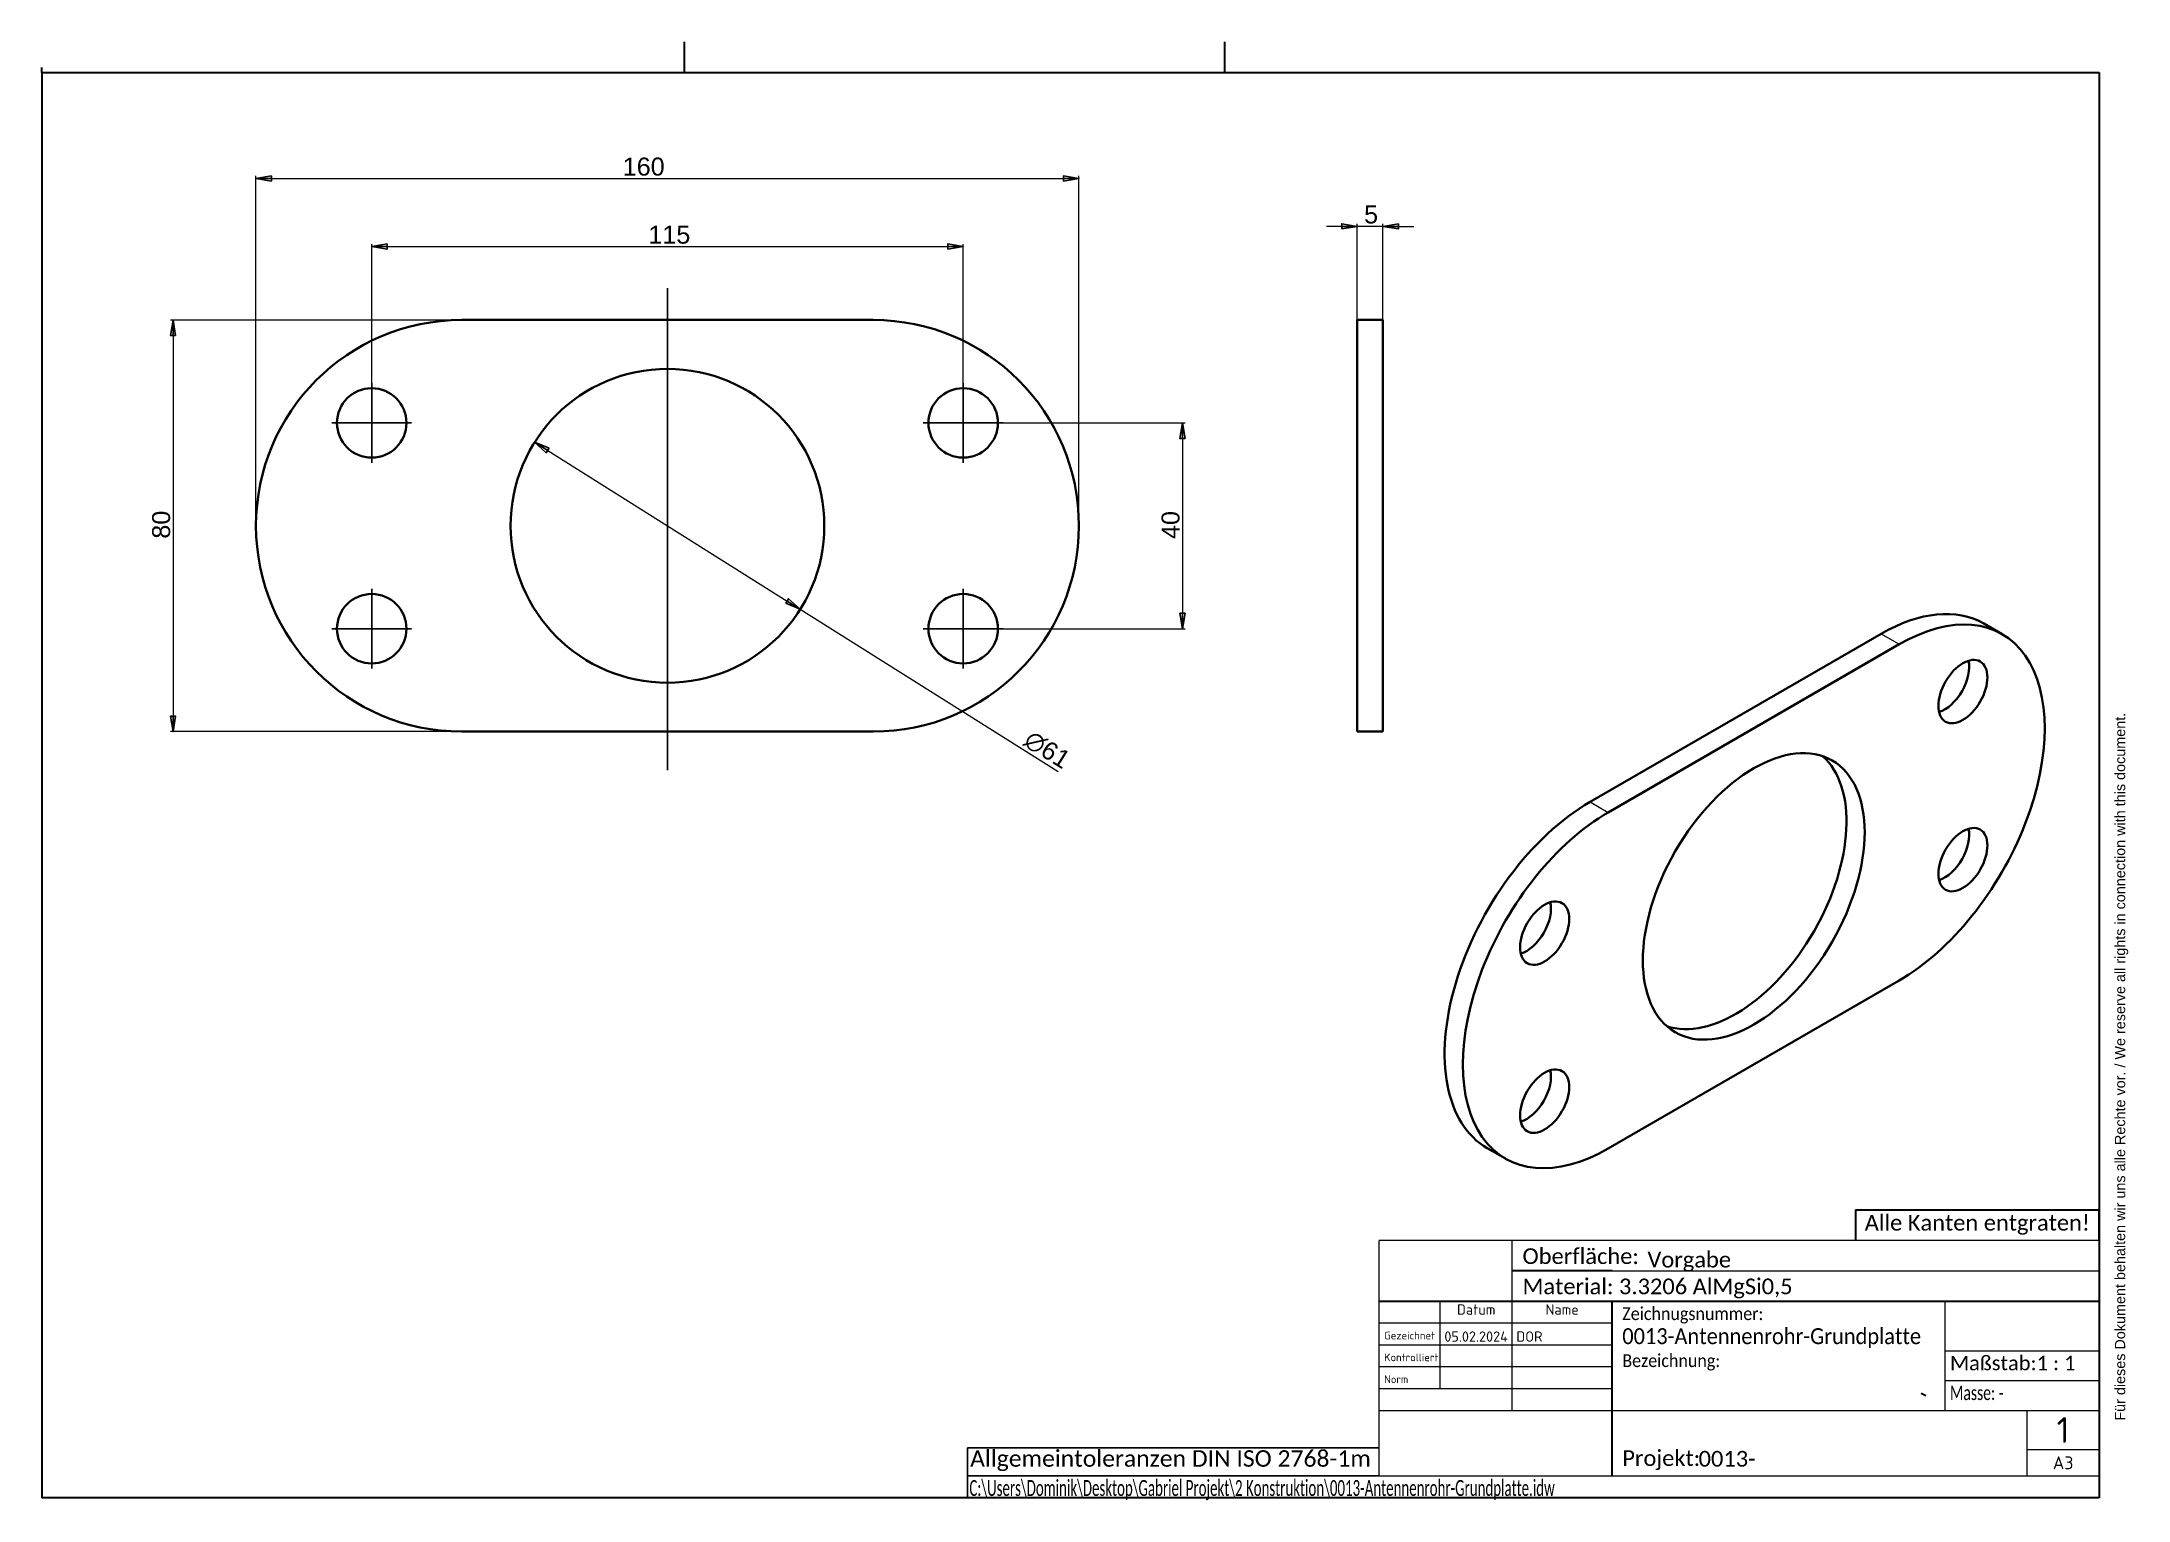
# Model space of a CAD drawing. Header units: millimetres. Extents: x 10 to 416, y 10 to 293.
import ezdxf
from ezdxf.enums import TextEntityAlignment as Align

# ---------------------------------------------------------------- set-up
doc = ezdxf.new("R2010")
doc.units = ezdxf.units.MM
for name, color, linetype, lineweight in [('AM_0', 7, 'Continuous', 35), ('AM_6', 7, 'Continuous', 35), ('Schriftkopf', 7, 'Continuous', 9)]:
    doc.layers.add(name, color=color, linetype=linetype, lineweight=lineweight)
for name, color, linetype, lineweight, true_color in [('AM_5', 3, 'Continuous', 25, 0x00ff00), ('AM_7', 4, 'Continuous', 25, 0x00ffff), ('AM_TANG', 171, 'Continuous', 18, 0x8080ff), ('Skizziergeometrie(Böma)', 179, 'Continuous', 30, 0x262659), ('Symbole(Böma)', 179, 'Continuous', 15, 0x262659)]:
    doc.layers.add(name, color=color, linetype=linetype, lineweight=lineweight, true_color=true_color)
doc.styles.add('Böma', font='calibri.ttf')
doc.styles.add('Textstil10', font='isocpeur.ttf')
doc.styles.add('Textstil11', font='isocpeur.ttf')
doc.styles.add('Textstil8', font='isocpeur.ttf')
doc.styles.add('Textstil9', font='isocpeur.ttf')
doc.styles.add('Textstil97', font='calibri.ttf', dxfattribs={"width": 0.6})
doc.styles.add('WEC-3_5', font='arial.ttf')
doc.dimstyles.new('WEC_BEM', dxfattribs={"dimtxt": 3.5, "dimasz": 3, "dimexe": 0.5, "dimexo": 0, "dimgap": 0.5, "dimtad": 1, "dimrnd": 1e-08, "dimtxsty": 'WEC-3_5', "dimblk": 'Filled-1', "dimcen": 0.09, "dimdle": 12, "dimclrd": 256, "dimclre": 256, "dimclrt": 7, "dimadec": 1, "dimazin": 2, "dimtfac": 0.571429, "dimtdec": 3, "dimtmove": 0, "dimatfit": 3, "dimldrblk": 'Filled-1', "dimfxl": 1, "dimtolj": 1, "dimlwd": 15, "dimlwe": 15, "dimarcsym": 0})

# ---------------------------------------------------------------- blocks, each defined once
blk = doc.blocks.new('Ränder A3')
at = {"layer": 'Skizziergeometrie(Böma)'}
for p, q in [((10, 287), (410, 287)), ((10, 287), (10, 10)), ((410, 287), (410, 10)), ((375.42, 30.34), (376.34, 29.9)), ((410, 10), (10, 10))]:
    blk.add_line(p, q, dxfattribs=at)
at = {"layer": 'Symbole(Böma)', "color": 179, "true_color": 0x262659, "insert": (413.07, 25), "char_height": 2, "width": 146.4494, "attachment_point": 1, "rotation": 90, "style": 'Böma'}
blk.add_mtext('\\fArial|b0|i0;{\\H2.0000;Für dieses Dokument behalten wir uns alle Rechte vor. / We reserve all rights in connection with this document.}', dxfattribs=at)
blk = doc.blocks.new('Schriftfelder Böma Projekt')
at = {"layer": 'AM_0', "lineweight": 18}
for p, q in [((328.4, 127.9), (328.4, 106.65)), ((328.4, 118.25), (358.4, 118.25)), ((328.4, 112.45), (358.4, 112.45))]:
    blk.add_line(p, q, dxfattribs=at)
at = {"layer": 'AM_0', "lineweight": 25}
for p, q in [((138.4, 99.4), (218.4, 99.4)), ((138.4, 99.4), (138.4, 89.65)), ((218.4, 93.9), (138.4, 93.9)), ((138.4, 89.65), (218.4, 89.65))]:
    blk.add_line(p, q, dxfattribs=at)
at = {"layer": 'Schriftkopf', "lineweight": 9}
blk.add_line((358.4, 139.65), (218.4, 139.65), dxfattribs=at)
at = {"layer": 'Schriftkopf'}
for p, q in [((218.4, 93.9), (218.4, 139.65)), ((244.3, 127.9), (244.3, 139.65)), ((358.4, 89.65), (358.4, 139.65)), ((263.7, 133.77), (358.4, 133.77)), ((230.3, 110.9), (230.3, 127.9)), ((244.3, 106.65), (244.3, 127.9)), ((218.4, 123.65), (263.7, 123.65)), ((218.4, 119.4), (263.7, 119.4)), ((218.4, 115.15), (263.7, 115.15)), ((218.4, 110.9), (263.7, 110.9)), ((218.4, 106.65), (358.4, 106.65)), ((344.4, 93.9), (344.4, 106.65)), ((344.4, 99.02), (358.4, 99.02)), ((218.4, 93.9), (263.7, 93.9)), ((263.7, 93.9), (358.4, 93.9)), ((218.4, 89.65), (358.4, 89.65))]:
    blk.add_line(p, q, dxfattribs=at)
at = {"layer": 'Skizziergeometrie(Böma)'}
for p, q in [((311.05, 145.65), (311.05, 139.65)), ((311.05, 145.65), (358.4, 145.65)), ((358.4, 139.65), (358.4, 145.67)), ((263.7, 133.77), (244.3, 133.77)), ((218.4, 127.9), (358.4, 127.9)), ((263.7, 93.9), (263.7, 127.9))]:
    blk.add_line(p, q, dxfattribs=at)
at = {"layer": 'AM_6', "color": 7, "insert": (138.9, 98.9), "char_height": 3.2, "attachment_point": 1, "style": 'WEC-3_5'}
blk.add_mtext('\\fCalibri|b0|i0;{\\H3.2000;Allgemeintoleranzen DIN ISO 2768-1m}', dxfattribs=at)
at = {"layer": 'Schriftkopf', "style": 'Textstil11'}
for s, p in [('Datum', (237.3, 124.65)), ('Name', (254, 124.65))]:
    blk.add_text(s, height=2, dxfattribs=at).set_placement(p, align=Align.BOTTOM_CENTER)
at = {"layer": 'Schriftkopf', "style": 'Textstil10'}
for s, p in [('Gezeichnet', (219.4, 120)), ('Kontrolliert', (219.4, 115.75)), ('Norm', (219.4, 111.5))]:
    blk.add_text(s, height=1.5, dxfattribs=at).set_placement(p, align=Align.BOTTOM_LEFT)
at = {"layer": 'Schriftkopf'}
for tag, p, height, style in [('ERSTELLUNGSDATUM_001', (231.1, 120), 2, 'Textstil11'), ('AUTOR_001', (245.1, 120), 2, 'Textstil11'), ('Blattnummer_001', (350.15, 100.34), 5, 'Textstil8'), ('Blattgröße_001', (349.4, 95.21), 2.5, 'Textstil9')]:
    blk.add_attdef(tag, p, '', height=height, dxfattribs=dict(at, style=style))
at = {"layer": 'Schriftkopf', "style": 'Textstil11'}
for tag, p in [('KONTROLLDATUM', (231.3, 115.75)), ('KONTROLLIERT_VON', (245.3, 115.75)), ('GENEHM.DAT._KONSTR.', (231.3, 111.5)), ('KONSTR._GEN._VON', (245.3, 111.5))]:
    blk.add_attdef(tag, text='', height=2, dxfattribs=at).set_placement(p, align=Align.BOTTOM_LEFT)
at = {"layer": 'Symbole(Böma)', "color": 179, "true_color": 0x262659, "attachment_point": 1, "style": 'Böma'}
for s, insert, char_height in [('Alle Kanten entgraten!', (312.83, 144.65), 3.05), ('\\fCalibri|b0|i0;Oberfläche: ', (246.3, 138.15), 3.05), ('Material: 3.3206 AlMgSi0,5', (246.3, 132.27), 3.05), ('\\fCalibri|b0|i0;{\\H2.8000;Maßstab:1 : 1}', (329.4, 117.25), 2.8), ('Projekt:', (265.7, 98.9), 3.05)]:
    blk.add_mtext(s, dxfattribs=dict(at, insert=insert, char_height=char_height))
at = {"layer": 'Symbole(Böma)', "color": 179, "true_color": 0x262659, "insert": (265.7, 126.7), "char_height": 3.05, "attachment_point": 1, "line_spacing_factor": 0.978242, "style": 'Böma'}
blk.add_mtext('{\\H0.81967x;\\W0.9;Zeichnugsnummer:\\P\\H1.24x;0013-Antennenrohr-Grundplatte\\H1.12903x;\\P\\H0.71429x;Bezeichnung:\\H1.24x;\\P}', dxfattribs=at)
at = {"layer": 'Symbole(Böma)', "color": 179, "true_color": 0x262659, "insert": (329.4, 111.46), "char_height": 2.8, "width": 41.4313, "attachment_point": 1, "style": 'Böma'}
blk.add_mtext('\\fCalibri|b0|i0;\\W0.70;{\\H2.8000;Masse: -}', dxfattribs=at)
at = {"layer": 'Symbole(Böma)', "color": 179, "true_color": 0x262659, "style": 'Böma'}
for tag, p in [('DARSTELLUNG_001', (270.6, 134.43)), ('PROJEKT_001', (280.53, 95.72))]:
    blk.add_attdef(tag, p, '', height=3.05, dxfattribs=at)
blk.add_attdef('Kunde', text='', height=3.05, dxfattribs=at).set_placement((308.7, 98.8), align=Align.TOP_LEFT)
at = {"layer": 'Symbole(Böma)', "color": 179, "true_color": 0x262659, "style": 'Textstil97', "width": 0.6}
blk.add_attdef('DATEINAME_UND_PFAD_001', (138.76, 90.01), '', height=3.1, dxfattribs=at)
blk = doc.blocks.new('Faltmarken_A3')
at = {"layer": 'Skizziergeometrie(Böma)'}
for p, q in [((125, 0), (125, 6)), ((230, 0), (230, 6)), ((0, 0), (0, 1))]:
    blk.add_line(p, q, dxfattribs=at)
blk = doc.blocks.new('Filled-1')
at = {"color": 0}
for p, q in [((0, 0), (-1, 0.17)), ((-1, 0.17), (-1, -0.17)), ((-1, 0), (0, 0)), ((-1, -0.17), (0, 0))]:
    blk.add_line(p, q, dxfattribs=at)
at = {"color": 0, "flags": 128}
blk.add_lwpolyline([(-1, -0.17), (0, 0), (-1, 0.17), (-1, -0.17)], dxfattribs=at)
at = {"color": 0}
blk.add_solid([(-1, -0.17), (0, 0), (-1, 0.17), (-1, -0.17)], dxfattribs=at)
blk = doc.blocks.new('*D19')
at = {"layer": 'AM_5', "linetype": 'Continuous', "lineweight": 15, "transparency": 16777216}
for p, q in [((262.76, 257.12), (259.76, 257.12)), ((265.76, 238.92), (265.76, 257.62)), ((270.76, 257.12), (265.76, 257.12)), ((270.76, 238.92), (270.76, 257.62)), ((273.76, 257.12), (276.76, 257.12))]:
    blk.add_line(p, q, dxfattribs=at)
at = {"layer": 'Defpoints', "color": 0, "linetype": 'Continuous', "transparency": 16777216}
for p in [(265.76, 257.12), (265.76, 238.92), (270.76, 238.92)]:
    blk.add_point(p, dxfattribs=at)
at = {"layer": 'AM_5', "linetype": 'Continuous', "lineweight": 15, "transparency": 16777216, "xscale": 3, "yscale": 3, "zscale": 3}
blk.add_blockref('Filled-1', (265.76, 257.12), dxfattribs=at)
at = {"layer": 'AM_5', "linetype": 'Continuous', "lineweight": 15, "transparency": 16777216, "xscale": 3, "yscale": 3, "zscale": 3, "rotation": 180}
blk.add_blockref('Filled-1', (270.76, 257.12), dxfattribs=at)
at = {"layer": 'AM_5', "color": 7, "linetype": 'Continuous', "lineweight": 18, "transparency": 16777216, "insert": (267.1, 261.18), "char_height": 3.5, "attachment_point": 1, "style": 'WEC-3_5'}
blk.add_mtext('\\A1;5', dxfattribs=at)
blk = doc.blocks.new('*D20')
at = {"layer": 'AM_5', "linetype": 'Continuous', "lineweight": 15, "transparency": 16777216}
for p, q in [((51.65, 198.92), (51.65, 266.92)), ((54.65, 266.42), (208.65, 266.42)), ((211.65, 198.92), (211.65, 266.92))]:
    blk.add_line(p, q, dxfattribs=at)
at = {"layer": 'Defpoints', "color": 0, "linetype": 'Continuous', "transparency": 16777216}
for p in [(211.65, 266.42), (51.65, 198.92), (211.65, 198.92)]:
    blk.add_point(p, dxfattribs=at)
at = {"layer": 'AM_5', "linetype": 'Continuous', "lineweight": 15, "transparency": 16777216, "xscale": 3, "yscale": 3, "zscale": 3, "rotation": 180}
blk.add_blockref('Filled-1', (51.65, 266.42), dxfattribs=at)
at = {"layer": 'AM_5', "linetype": 'Continuous', "lineweight": 15, "transparency": 16777216, "xscale": 3, "yscale": 3, "zscale": 3}
blk.add_blockref('Filled-1', (211.65, 266.42), dxfattribs=at)
at = {"layer": 'AM_5', "color": 7, "linetype": 'Continuous', "lineweight": 18, "transparency": 16777216, "insert": (122.96, 270.49), "char_height": 3.5, "attachment_point": 1, "style": 'WEC-3_5'}
blk.add_mtext('\\A1;160', dxfattribs=at)
blk = doc.blocks.new('*D21')
at = {"layer": 'AM_5', "linetype": 'Continuous', "lineweight": 15, "transparency": 16777216}
for p, q in [((91.65, 238.92), (35.03, 238.92)), ((35.53, 235.92), (35.53, 161.92)), ((91.65, 158.92), (35.03, 158.92))]:
    blk.add_line(p, q, dxfattribs=at)
at = {"layer": 'Defpoints', "color": 0, "linetype": 'Continuous', "transparency": 16777216}
for p in [(91.65, 238.92), (35.53, 158.92), (91.65, 158.92)]:
    blk.add_point(p, dxfattribs=at)
at = {"layer": 'AM_5', "linetype": 'Continuous', "lineweight": 15, "transparency": 16777216, "xscale": 3, "yscale": 3, "zscale": 3}
for p, rotation in [((35.53, 238.92), 90), ((35.53, 158.92), 270)]:
    blk.add_blockref('Filled-1', p, dxfattribs=dict(at, rotation=rotation))
at = {"layer": 'AM_5', "color": 7, "linetype": 'Continuous', "lineweight": 18, "transparency": 16777216, "insert": (31.46, 196.42), "char_height": 3.5, "attachment_point": 1, "rotation": 90, "style": 'WEC-3_5'}
blk.add_mtext('\\A1;80', dxfattribs=at)
blk = doc.blocks.new('*D22')
at = {"layer": 'AM_5', "linetype": 'Continuous', "lineweight": 15, "transparency": 16777216}
for p, q in [((108.37, 213.55), (154.94, 184.29)), ((157.48, 182.7), (207.61, 151.2))]:
    blk.add_line(p, q, dxfattribs=at)
at = {"layer": 'Defpoints', "color": 0, "linetype": 'Continuous', "transparency": 16777216}
for p in [(105.83, 215.15), (157.48, 182.7)]:
    blk.add_point(p, dxfattribs=at)
at = {"layer": 'AM_5', "linetype": 'Continuous', "lineweight": 15, "transparency": 16777216, "xscale": 3, "yscale": 3, "zscale": 3}
for p, rotation in [((105.83, 215.15), 147.8573310786533), ((157.48, 182.7), 327.8573310786534)]:
    blk.add_blockref('Filled-1', p, dxfattribs=dict(at, rotation=rotation))
at = {"layer": 'AM_5', "color": 7, "linetype": 'Continuous', "lineweight": 18, "transparency": 16777216, "insert": (202.56, 159.41), "char_height": 3.5, "attachment_point": 1, "rotation": 327.8573, "style": 'WEC-3_5'}
blk.add_mtext('\\A1;∅61', dxfattribs=at)
blk = doc.blocks.new('*D23')
at = {"layer": 'AM_5', "linetype": 'Continuous', "lineweight": 15, "transparency": 16777216}
for p, q in [((74.15, 226.67), (74.15, 253.69)), ((77.15, 253.19), (186.15, 253.19)), ((189.15, 226.67), (189.15, 253.69))]:
    blk.add_line(p, q, dxfattribs=at)
at = {"layer": 'Defpoints', "color": 0, "linetype": 'Continuous', "transparency": 16777216}
for p in [(189.15, 253.19), (74.15, 226.67), (189.15, 226.67)]:
    blk.add_point(p, dxfattribs=at)
at = {"layer": 'AM_5', "linetype": 'Continuous', "lineweight": 15, "transparency": 16777216, "xscale": 3, "yscale": 3, "zscale": 3, "rotation": 180}
blk.add_blockref('Filled-1', (74.15, 253.19), dxfattribs=at)
at = {"layer": 'AM_5', "linetype": 'Continuous', "lineweight": 15, "transparency": 16777216, "xscale": 3, "yscale": 3, "zscale": 3}
blk.add_blockref('Filled-1', (189.15, 253.19), dxfattribs=at)
at = {"layer": 'AM_5', "color": 7, "linetype": 'Continuous', "lineweight": 18, "transparency": 16777216, "insert": (127.94, 257.26), "char_height": 3.5, "attachment_point": 1, "style": 'WEC-3_5'}
blk.add_mtext('\\A1;115', dxfattribs=at)
blk = doc.blocks.new('*D24')
at = {"layer": 'AM_5', "linetype": 'Continuous', "lineweight": 15, "transparency": 16777216}
for p, q in [((189.15, 218.92), (232.28, 218.92)), ((231.78, 215.92), (231.78, 181.92)), ((189.15, 178.92), (232.28, 178.92))]:
    blk.add_line(p, q, dxfattribs=at)
at = {"layer": 'Defpoints', "color": 0, "linetype": 'Continuous', "transparency": 16777216}
for p in [(189.15, 218.92), (189.15, 178.92), (231.78, 178.92)]:
    blk.add_point(p, dxfattribs=at)
at = {"layer": 'AM_5', "linetype": 'Continuous', "lineweight": 15, "transparency": 16777216, "xscale": 3, "yscale": 3, "zscale": 3}
for p, rotation in [((231.78, 218.92), 90), ((231.78, 178.92), 270)]:
    blk.add_blockref('Filled-1', p, dxfattribs=dict(at, rotation=rotation))
at = {"layer": 'AM_5', "color": 7, "linetype": 'Continuous', "lineweight": 18, "transparency": 16777216, "insert": (227.71, 196.35), "char_height": 3.5, "attachment_point": 1, "rotation": 90, "style": 'WEC-3_5'}
blk.add_mtext('\\A1;40', dxfattribs=at)

msp = doc.modelspace()

# ---------------------------------------------------------------- linework, layer by layer
at = {"layer": 'AM_0'}
for p, q in [((91.652, 238.924), (171.652, 238.924)), ((265.764, 238.924), (270.764, 238.924)), ((265.764, 158.924), (265.764, 238.924)), ((270.764, 238.924), (270.764, 158.924)), ((387.608, 179.908), (391.143, 177.866)), ((367.608, 177.926), (311.039, 145.267)), ((314.575, 143.225), (371.143, 175.885)), ((171.652, 158.924), (91.652, 158.924)), ((265.764, 158.924), (270.764, 158.924)), ((371.143, 110.565), (314.575, 77.906)), ((291.039, 77.966), (294.575, 75.924))]:
    msp.add_line(p, q, dxfattribs=at)
for centre, radius in [((131.652, 198.924), 30.5), ((74.152, 218.924), 6.75), ((189.152, 218.924), 6.75), ((74.152, 178.924), 6.75), ((189.152, 178.924), 6.75)]:
    msp.add_circle(centre, radius, dxfattribs=at)
for centre, start, end in [((91.652, 198.924), 90, 270), ((171.652, 198.924), 270, 90)]:
    msp.add_arc(centre, 40, start, end, dxfattribs=at)
for centre, major_axis, start_param, end_param in [((367.608, 145.267), (20, 34.641), 0, 0.7853982), ((371.143, 143.225), (20, 34.641), 3.9269908, 7.0685835), ((379.982, 168.741), (3.375, 5.846), 3.6928783, 5.7318997), ((339.323, 128.937), (-15.25, -26.414), 0.1161803, 3.0254123), ((311.039, 112.607), (-20, -34.641), 3.9269908, 6.2831853), ((314.575, 110.565), (-20, -34.641), 3.9269908, 7.0685835), ((379.982, 136.081), (3.375, 5.846), 3.6928783, 5.7318997), ((298.665, 121.792), (3.375, 5.846), 3.6928783, 5.7318997), ((298.665, 89.132), (3.375, 5.846), 3.6928783, 5.7318997)]:
    msp.add_ellipse(centre, major_axis=major_axis, ratio=0.5773503, start_param=start_param, end_param=end_param, dxfattribs=at)
for centre, major_axis in [((383.518, 166.7), (-3.375, -5.846)), ((342.859, 126.895), (15.25, 26.414)), ((383.518, 134.04), (-3.375, -5.846)), ((302.2, 119.751), (-3.375, -5.846)), ((302.2, 87.091), (-3.375, -5.846))]:
    msp.add_ellipse(centre, major_axis=major_axis, ratio=0.5773503, dxfattribs=at)
at = {"layer": 'AM_7'}
for p, q in [((131.652, 245.111), (131.652, 151.454)), ((74.152, 226.674), (74.152, 211.174)), ((189.152, 226.674), (189.152, 211.174)), ((81.902, 218.924), (66.402, 218.924)), ((196.902, 218.924), (181.402, 218.924)), ((74.152, 186.674), (74.152, 171.174)), ((189.152, 186.674), (189.152, 171.174)), ((81.902, 178.924), (66.402, 178.924)), ((196.902, 178.924), (181.402, 178.924))]:
    msp.add_line(p, q, dxfattribs=at)
at = {"layer": 'AM_TANG'}
for p, q in [((367.608, 177.926), (371.143, 175.885)), ((311.039, 145.267), (314.575, 143.225))]:
    msp.add_line(p, q, dxfattribs=at)

# ---------------------------------------------------------------- block references
for name, p in [('Faltmarken_A3', (10, 287)), ('Ränder A3', (0, 0))]:
    msp.add_blockref(name, p)
msp.add_blockref('Schriftfelder Böma Projekt', (51.6, -79.65)).add_auto_attribs({'Blattnummer_001': '1', 'Blattgröße_001': 'A3', 'ERSTELLUNGSDATUM_001': '05.02.2024', 'AUTOR_001': 'DOR', 'PROJEKT_001': '0013-', 'DARSTELLUNG_001': 'Vorgabe', 'DATEINAME_UND_PFAD_001': 'C:\\Users\\Dominik\\Desktop\\Gabriel Projekt\\2 Konstruktion\\0013-Antennenrohr-Grundplatte.idw'})

# ---------------------------------------------------------------- dimensions: what is measured, and where the dimension line sits
at = {"layer": 'AM_5', "linetype": 'Continuous', "lineweight": 18}
for base, p1, p2, angle, picture, middle in [((211.652, 266.419), (51.652, 198.924), (211.652, 198.924), 180, '*D20', (126.652, 266.419)), ((189.152, 253.188), (74.152, 226.674), (189.152, 226.674), 180, '*D23', (131.652, 253.188)), ((35.531, 158.924), (91.652, 238.924), (91.652, 158.924), 270, '*D21', (35.531, 198.924)), ((231.78, 178.924), (189.152, 218.924), (189.152, 178.924), 90, '*D24', (231.78, 198.924))]:
    dim = msp.add_linear_dim(base=base, p1=p1, p2=p2, angle=angle, dimstyle='WEC_BEM', override={"dimgap": 0.5, "dimdec": 2, "dimtol": 0, "dimlim": 0, "dimtp": 0, "dimtm": 0, "dimtdec": 3, "dimtofl": 0, "dimatfit": 1}, dxfattribs=at)
    dim.commit()
    dim.dimension.update_dxf_attribs({"geometry": picture, "text_midpoint": middle, "dimtype": 160})
dim = msp.add_linear_dim(base=(265.764, 257.12), p1=(270.764, 238.924), p2=(265.764, 238.924), dimstyle='WEC_BEM', override={"dimgap": 0.5, "dimdec": 2, "dimtol": 0, "dimlim": 0, "dimtp": 0, "dimtm": 0, "dimtdec": 3, "dimtofl": 1, "dimatfit": 1}, dxfattribs=at)
dim.commit()
dim.dimension.update_dxf_attribs({"geometry": '*D19', "text_midpoint": (268.264, 257.12), "dimtype": 160})
dim = msp.add_diameter_dim_2p(p1=(105.827, 215.151), p2=(157.477, 182.697), dimstyle='WEC_BEM', override={"dimgap": 0.5, "dimdec": 2, "dimlfac": 1, "dimtol": 0, "dimlim": 0, "dimtp": 0, "dimtm": 0, "dimtdec": 3, "dimatfit": 2}, dxfattribs=at)
dim.commit()
dim.dimension.update_dxf_attribs({"geometry": '*D22', "text_midpoint": (203.735, 153.632), "dimtype": 163})

doc.saveas('drawing.dxf')
